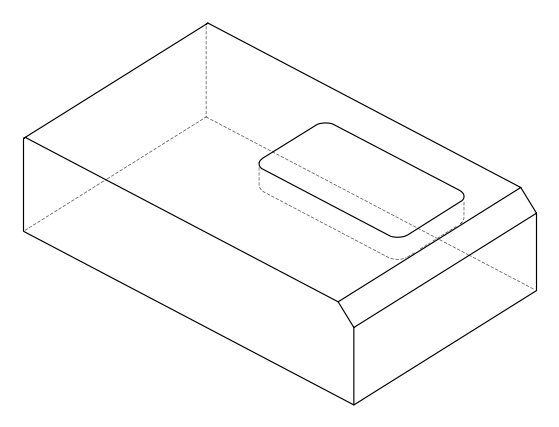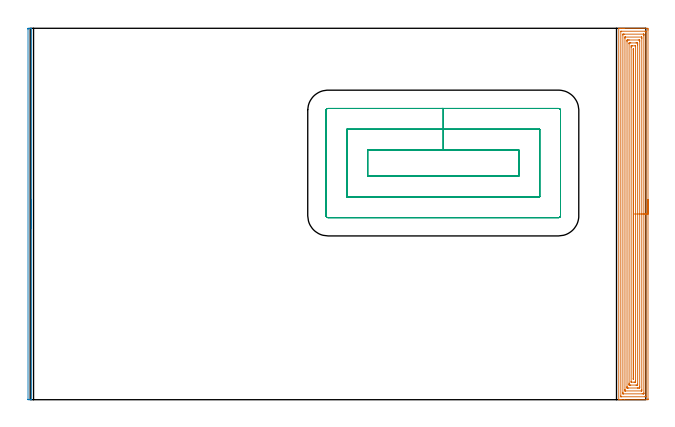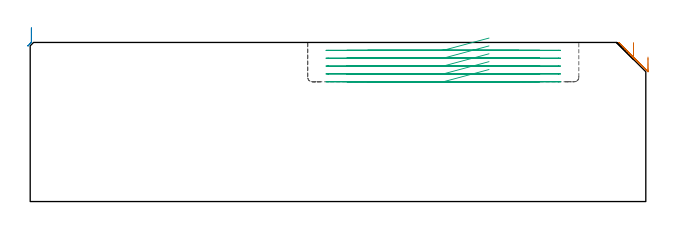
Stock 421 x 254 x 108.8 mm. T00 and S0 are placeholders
(PLAN: 3 operations, 1 tool changes, 30.3 min)
(1 AREA_MILL | FG_CHAMFER_SURFACE | UGT0205_001 | 16.46 min | 50797 mm3)
(2 AREA_MILL_1 | FG_CHAMFER_SURFACE_1 | UGT0205_001 | 2.18 min | 666 mm3)
(3 MILL_RECTANGULAR_POCKET | POCKET_RECTANGULAR_STRAIGHT | NXT0201_007 | Follow Part, ap 6.25, ae 75% | 11.63 min | 491575 mm3)
(TOOL UGT0205_001 | Chamfer Mill 20 x 3 x 45 deg. | D20 FL50 Z2)
(TOOL NXT0201_007 | ENDMILL 25mm [R216.25-25050GCK54P 1620] | D25 R3 FL54 Z5)
(OP 1 AREA_MILL)
G17 G21 G94 G90
T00 M6
G54
G17 G0 G90 X422.5 Y137. S1061 M3
G43 Z118.8 H0
Z98.8
G94 G1 Y136.962 Z97.928 F250.
Y136.848 Z97.064
Y136.659 Z96.212
Y136.397 Z95.38
Y136.063 Z94.574
Y135.66 Z93.8
Y135.191 Z93.064
Y134.66 Z92.372
Y134.071 Z91.729
Y133.428 Z91.14
Y132.736 Z90.608
Y132. Z90.14
Y131.226 Z89.737
Y130.42 Z89.403
Y129.588 Z89.141
Y128.736 Z88.952
Y127.872 Z88.838
Y127. Z88.8
Y0.616
X422.497 Y0.001
Y0. Z88.801
X406.415 Z104.88
X404.012 Z107.283
X403.336 Z107.963
X402.968 Z108.331
X402.565 Z108.726
X402.547 Y0.001 Z108.745
X402.503 Y0.01 Z108.788
X402.5 Y0.169 Z108.8
Y253.831
X402.503 Y253.99 Z108.788
X402.547 Y253.999 Z108.745
X402.565 Y254. Z108.726
X402.969 Z108.331
X403.336 Z107.963
X404.012 Z107.283
X405.244 Z106.053
X405.799 Z105.495
X406.415 Z104.88
X422.497 Y253.999 Z88.8
X422.5 Y253.384
Y252.765
Y127.
X421.086 Z90.214
Y2.304
X421.084 Y2.205 Z90.216
X421.079 Y2.018 Z90.221
X420.988 Y2.01 Z90.312
X420.495 Y2.001 Z90.805
X404.414 Y2. Z106.886
X404.012 Y2.002 Z107.288
X403.955 Y2.005 Z107.345
X403.926 Y2.009 Z107.374
X403.921 Y2.108 Z107.379
X403.915 Y2.304 Z107.385
X403.914 Y2.402 Z107.386
Y2.5
Y251.696
X403.916 Y251.794 Z107.384
X403.921 Y251.982 Z107.379
X404.012 Y251.99 Z107.288
X404.505 Y251.999 Z106.795
X420.586 Y252. Z90.714
X420.988 Y251.998 Z90.312
X421.045 Y251.995 Z90.255
X421.074 Y251.991 Z90.226
X421.079 Y251.892 Z90.221
X421.085 Y251.696 Z90.215
X421.086 Y251.598 Z90.214
Y251.5
Y127.
X419.672 Z91.628
X419.671 Y4.611 Z91.629
X419.67 Y4.188 Z91.63
X419.667 Y4.071 Z91.633
X419.665 Y4.021 Z91.635
X419.577 Y4.01 Z91.723
X419.387 Y4.002 Z91.913
X419.201 Y4.001 Z92.099
X418.496 Y4. Z92.804
X405.611 Y4.001 Z105.689
X405.486 Y4.003 Z105.814
X405.385 Y4.008 Z105.915
X405.335 Y4.014 Z105.965
X405.333 Y4.033 Z105.967
X405.331 Y4.188 Z105.969
X405.329 Y4.659 Z105.971
X405.328 Y5.081 Z105.972
X405.329 Y249.389 Z105.971
X405.33 Y249.812 Z105.97
X405.333 Y249.929 Z105.967
X405.335 Y249.979 Z105.965
X405.423 Y249.99 Z105.877
X405.613 Y249.998 Z105.687
X405.799 Y249.999 Z105.501
X406.504 Y250. Z104.796
X419.389 Y249.999 Z91.911
X419.515 Y249.997 Z91.785
X419.615 Y249.992 Z91.685
X419.665 Y249.986 Z91.635
X419.667 Y249.967 Z91.633
X419.669 Y249.812 Z91.631
X419.671 Y249.341 Z91.629
X419.672 Y248.918 Z91.628
Y127.
X418.257 Z93.043
Y6.868
X418.251 Y6.031 Z93.049
X418.249 Y6.01 Z93.051
X418.227 Y6.006 Z93.073
X418.173 Y6.002 Z93.127
X418.065 Y6. Z93.235
X417.848 Z93.452
X406.93 Z104.37
X406.825 Y6.002 Z104.475
X406.773 Y6.006 Z104.527
X406.752 Y6.01 Z104.548
X406.75 Y6.024 Z104.55
X406.743 Y6.818 Z104.557
Y6.868
Y247.132
X406.749 Y247.969 Z104.551
X406.751 Y247.99 Z104.549
X406.773 Y247.994 Z104.527
X406.827 Y247.998 Z104.473
X406.935 Y247.999 Z104.365
X407.152 Y248. Z104.148
X418.07 Z93.23
X418.175 Y247.998 Z93.125
X418.227 Y247.994 Z93.073
X418.248 Y247.99 Z93.052
X418.25 Y247.976 Z93.05
X418.257 Y247.182 Z93.043
Y247.132
Y127.
X416.843 Z94.457
Y9.225
X416.842 Y8.654 Z94.458
X416.84 Y8.334 Z94.46
X416.836 Y8.019 Z94.464
X416.52 Y8.008 Z94.78
X416.279 Y8.002 Z95.021
X415.627 Y8. Z95.673
X415.388 Z95.912
X409.134 Z102.166
X408.48 Y8.002 Z102.82
X408.237 Y8.004 Z103.063
X408.177 Y8.01 Z103.123
X408.164 Y8.027 Z103.136
X408.162 Y8.079 Z103.138
X408.158 Y8.654 Z103.142
X408.157 Y8.977 Z103.143
Y244.775
X408.158 Y245.346 Z103.142
X408.16 Y245.665 Z103.14
X408.164 Y245.981 Z103.136
X408.48 Y245.992 Z102.82
X408.721 Y245.998 Z102.579
X409.373 Y246. Z101.927
X409.612 Z101.688
X415.866 Z95.434
X416.52 Y245.998 Z94.78
X416.763 Y245.996 Z94.537
X416.823 Y245.99 Z94.477
X416.836 Y245.973 Z94.464
X416.838 Y245.921 Z94.462
X416.842 Y245.346 Z94.458
X416.843 Y245.023 Z94.457
Y127.
X415.429 Z95.871
Y10.639
X415.428 Y10.441 Z95.872
X415.424 Y10.093 Z95.876
X415.422 Y10.016 Z95.878
X415.321 Y10.009 Z95.979
X415.172 Y10.002 Z96.128
X414.734 Y10.001 Z96.566
X414.281 Y10. Z97.019
X410.707 Z100.593
X410.266 Z101.034
X409.812 Y10.002 Z101.488
X409.625 Y10.007 Z101.675
X409.588 Y10.01 Z101.712
X409.578 Y10.074 Z101.722
X409.574 Y10.24 Z101.726
X409.572 Y10.441 Z101.728
X409.571 Y11.136 Z101.729
Y11.334
Y243.361
X409.572 Y243.559 Z101.728
X409.576 Y243.907 Z101.724
X409.578 Y243.984 Z101.722
X409.679 Y243.991 Z101.621
X409.828 Y243.997 Z101.472
X410.266 Y243.999 Z101.034
X410.719 Y244. Z100.581
X414.293 Z97.007
X414.734 Z96.566
X415.188 Y243.998 Z96.112
X415.375 Y243.992 Z95.925
X415.412 Y243.99 Z95.888
X415.422 Y243.926 Z95.878
X415.426 Y243.76 Z95.874
X415.428 Y243.559 Z95.872
X415.429 Y242.864 Z95.871
Y242.666
Y127.
X414.015 Z97.285
X414.014 Y12.946 Z97.286
X414.011 Y12.227 Z97.289
X414.008 Y12.059 Z97.292
X414.004 Y12.01 Z97.296
X413.953 Y12.007 Z97.347
X413.84 Y12.004 Z97.46
X413.173 Y12. Z98.127
X412.947 Z98.353
X411.387 Z99.913
X411.16 Y12.001 Z100.14
X411.084 Y12.003 Z100.216
X411.024 Y12.008 Z100.276
X410.992 Y12.012 Z100.308
X410.991 Y12.053 Z100.309
X410.987 Y12.227 Z100.313
X410.986 Y12.401 Z100.314
Y241.054
X410.989 Y241.773 Z100.311
X410.992 Y241.941 Z100.308
X410.996 Y241.99 Z100.304
X411.047 Y241.993 Z100.253
X411.16 Y241.996 Z100.14
X411.827 Y242. Z99.473
X412.053 Z99.247
X413.613 Z97.687
X413.84 Y241.999 Z97.46
X413.916 Y241.997 Z97.384
X413.976 Y241.992 Z97.324
X414.008 Y241.988 Z97.292
X414.009 Y241.947 Z97.291
X414.013 Y241.773 Z97.287
X414.014 Y241.599 Z97.286
X414.015 Y127. Z97.285
X412.601 Z98.699
X412.6 Y14.705 Z98.7
X412.599 Y14.361 Z98.701
X412.593 Y14.013 Z98.707
X412.507 Y14.01 Z98.793
X412.407 Y14.013 Z98.893
X412.402 Y14.214 Z98.898
X412.4 Y14.56 Z98.9
Y239.294
X412.401 Y239.639 Z98.899
X412.407 Y239.987 Z98.893
X412.493 Y239.99 Z98.807
X412.593 Y239.987 Z98.707
X412.598 Y239.786 Z98.702
X412.6 Y239.44 Z98.7
X412.601 Y127. Z98.699
Y126.128 Z98.738
Y125.263 Z98.851
Y124.412 Z99.04
Y123.58 Z99.303
Y122.774 Z99.636
Y122. Z100.039
Y121.264 Z100.508
Y120.572 Z101.039
Y119.929 Z101.628
Y119.34 Z102.272
Y118.808 Z102.964
Y118.34 Z103.699
Y117.937 Z104.473
Y117.603 Z105.279
Y117.341 Z106.111
Y117.152 Z106.963
Y117.038 Z107.828
Y117. Z108.699
G0 Z118.8
M5
M2
(OP 2 AREA_MILL_1)
G17 G21 G94 G90
T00 M6
G54
G17 G0 G90 X0.8 Y137. S1061 M3
G43 Z118.8 H0
G94 G1 Y136.962 Z117.928 F250.
Y136.848 Z117.063
Y136.659 Z116.212
Y136.397 Z115.38
Y136.063 Z114.574
Y135.66 Z113.8
Y135.192 Z113.064
Y134.66 Z112.372
Y134.071 Z111.729
Y133.428 Z111.139
Y132.736 Z110.608
Y132. Z110.14
Y131.226 Z109.737
Y130.42 Z109.403
Y129.588 Z109.141
Y128.736 Z108.952
Y127.872 Z108.838
Y127. Z108.8
Y0.165
X0.805 Y0.01 Z108.795
X0.695 Y0.003 Z108.687
X0.587 Y0. Z108.587
X0.308 Z108.307
X-0.35 Z107.644
X-1.219 Y0.001 Z106.777
X-1.491 Y0.004 Z106.505
X-1.494 Y0.028 Z106.504
X-1.5 Y0.313 Z106.5
Y253.384
X-1.499 Y253.687 Z106.501
X-1.494 Y253.972 Z106.503
X-1.491 Y253.996 Z106.505
X-1.219 Y254. Z106.777
X-0.679 Z107.317
X-0.35 Z107.644
X0.588 Z108.587
X0.695 Y253.997 Z108.687
X0.797 Y253.99 Z108.788
X0.8 Y253.831 Z108.8
Y127.
Y126.128 Z108.838
Y125.264 Z108.952
Y124.412 Z109.141
Y123.58 Z109.403
Y122.774 Z109.737
Y122. Z110.14
Y121.264 Z110.608
Y120.572 Z111.139
Y119.929 Z111.729
Y119.34 Z112.372
Y118.808 Z113.064
Y118.34 Z113.8
Y117.937 Z114.574
Y117.603 Z115.38
Y117.341 Z116.212
Y117.152 Z117.063
Y117.038 Z117.928
Y117. Z118.8
M5
M2
(OP 3 MILL_RECTANGULAR_POCKET)
G17 G21 G94 G90
T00 M6
G54
G17 G0 G90 X313.775 Y170.7 S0 M3
G43 Z118.8 H1
Z111.8
G94 G1 X282.5 Z103.42 F250.
X230.8 F500.
Y153.
X334.2
Y170.7
X282.5
Y184.95
X216.55
Y138.75
X348.45
Y184.95
X282.5
Y199.2
X203.7
G3 X202.3 Y197.8 R1.4
G1 Y125.9
G3 X203.7 Y124.5 R1.4
G1 X361.3
G3 X362.7 Y125.9 R1.4
G1 Y197.8
G3 X361.3 Y199.2 R1.4
G1 X282.5
X281.5
G0 X313.775 Y170.7 Z106.42
G1 X282.5 Z98.04 F250.
X230.8 F500.
Y153.
X334.2
Y170.7
X282.5
Y184.95
X216.55
Y138.75
X348.45
Y184.95
X282.5
Y199.2
X203.7
G3 X202.3 Y197.8 R1.4
G1 Y125.9
G3 X203.7 Y124.5 R1.4
G1 X361.3
G3 X362.7 Y125.9 R1.4
G1 Y197.8
G3 X361.3 Y199.2 R1.4
G1 X282.5
X281.5
G0 X313.775 Y170.7 Z101.04
G1 X282.5 Z92.66 F250.
X230.8 F500.
Y153.
X334.2
Y170.7
X282.5
Y184.95
X216.55
Y138.75
X348.45
Y184.95
X282.5
Y199.2
X203.7
G3 X202.3 Y197.8 R1.4
G1 Y125.9
G3 X203.7 Y124.5 R1.4
G1 X361.3
G3 X362.7 Y125.9 R1.4
G1 Y197.8
G3 X361.3 Y199.2 R1.4
G1 X282.5
X281.5
G0 X313.775 Y170.7 Z95.66
G1 X282.5 Z87.28 F250.
X230.8 F500.
Y153.
X334.2
Y170.7
X282.5
Y184.95
X216.55
Y138.75
X348.45
Y184.95
X282.5
Y199.2
X203.7
G3 X202.3 Y197.8 R1.4
G1 Y125.9
G3 X203.7 Y124.5 R1.4
G1 X361.3
G3 X362.7 Y125.9 R1.4
G1 Y197.8
G3 X361.3 Y199.2 R1.4
G1 X282.5
X281.5
G0 X313.775 Y170.7 Z90.28
G1 X282.5 Z81.9 F250.
X230.8 F500.
Y153.
X334.2
Y170.7
X282.5
Y184.95
X216.55
Y138.75
X348.45
Y184.95
X282.5
Y199.2
X203.7
G3 X202.3 Y197.8 R1.4
G1 Y125.9
G3 X203.7 Y124.5 R1.4
G1 X361.3
G3 X362.7 Y125.9 R1.4
G1 Y197.8
G3 X361.3 Y199.2 R1.4
G1 X282.5
X281.5
G0 Z118.8
M5
M2
